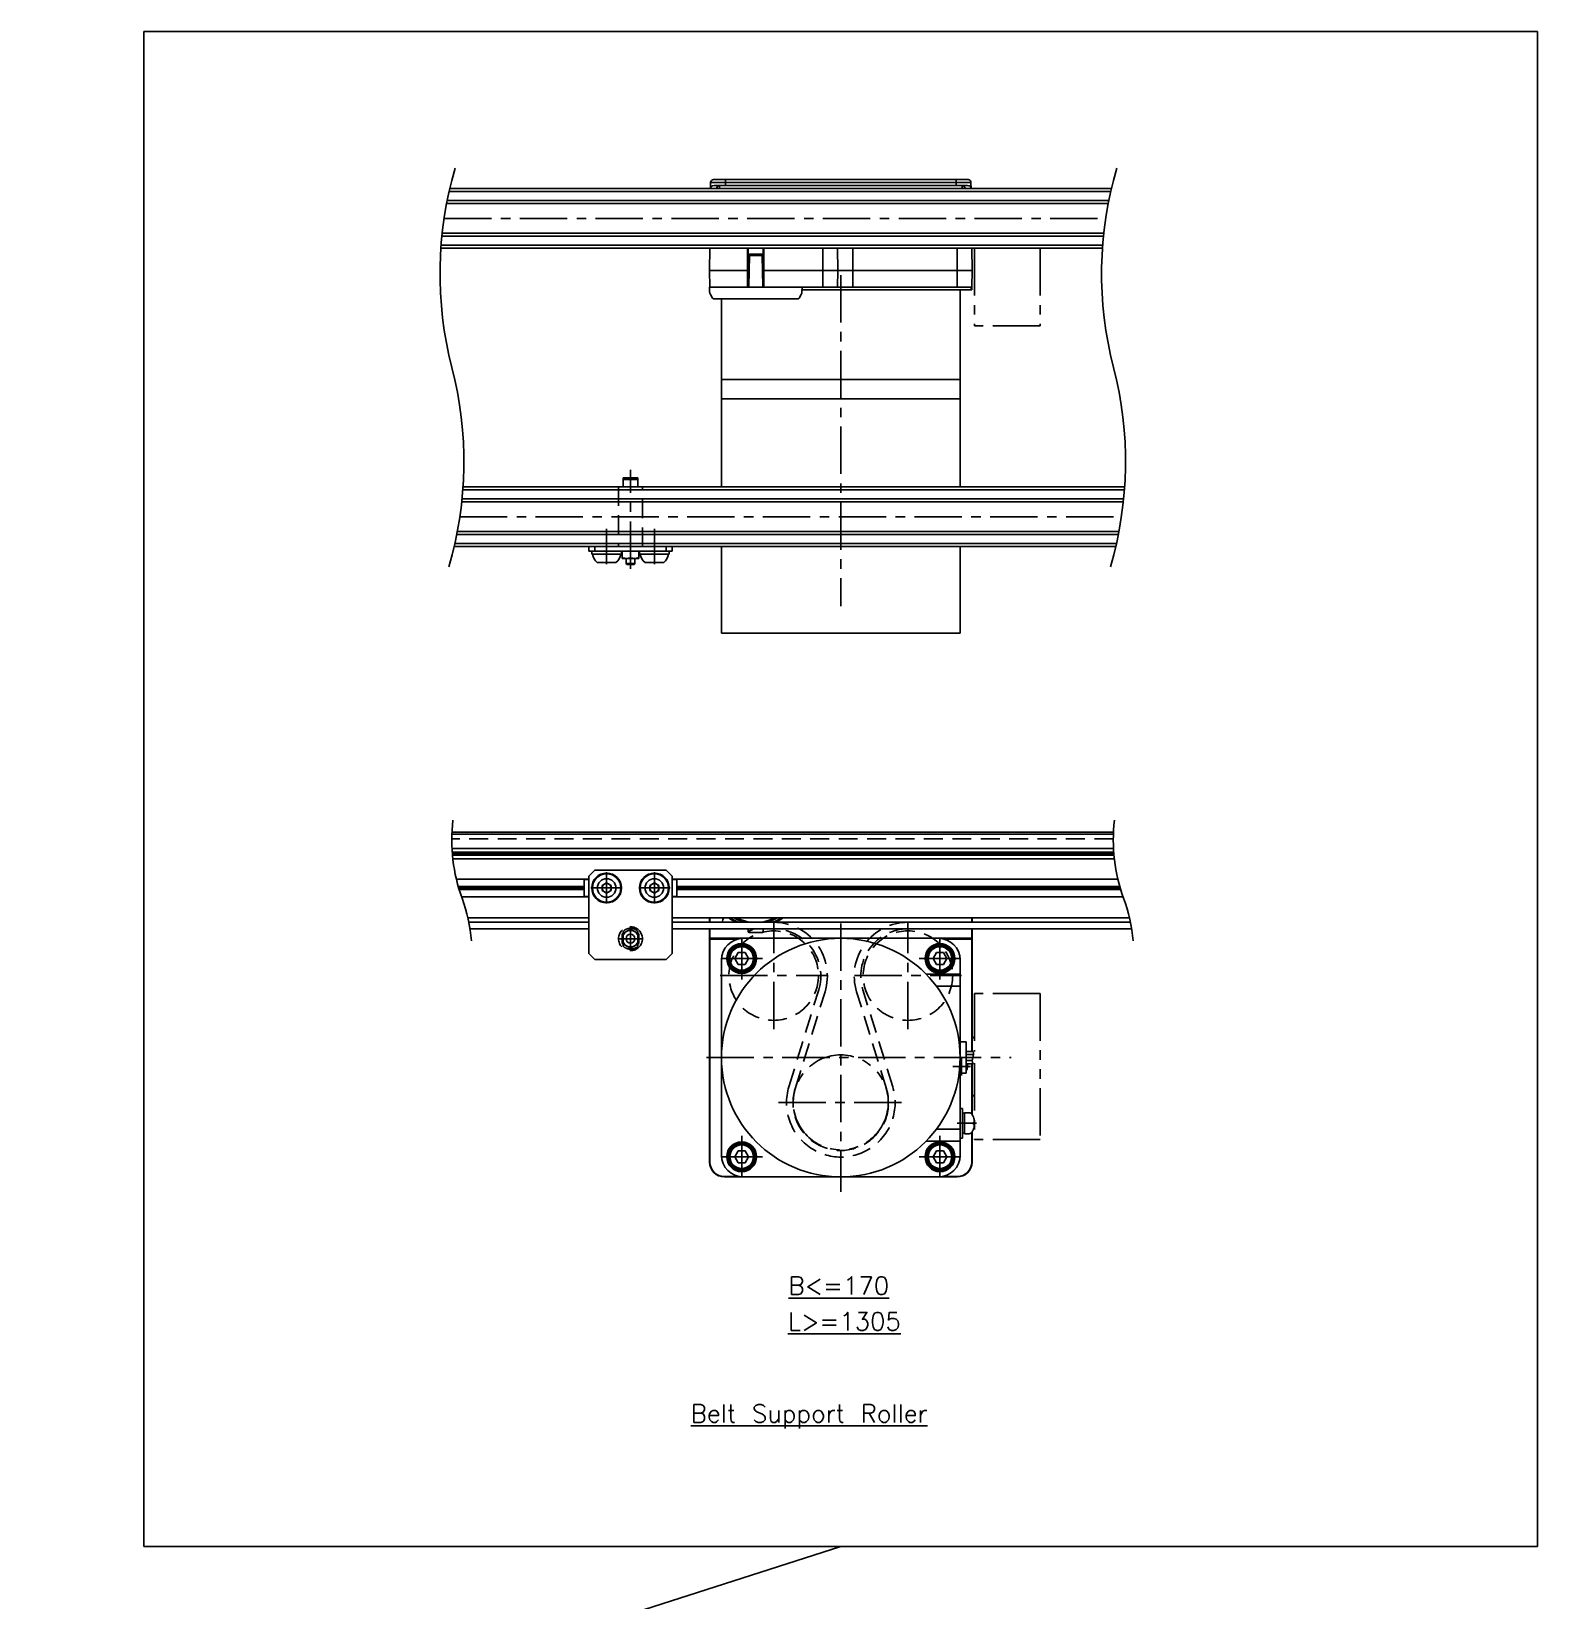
# Model space of a CAD drawing. Extents: x 0 to 1482, y -8 to 1057.
# Drawn here: x 772 to 1277, y 531 to 1057 of the extents above; entities that cross this region are included whole.
import ezdxf

# ---------------------------------------------------------------- set-up
doc = ezdxf.new("R2010")
doc.units = 0
doc.header["$LTSCALE"] = 0.5
for name, pattern in [('CENTER', [50.8, 31.75, -6.35, 6.35, -6.35]), ('DASHED', [19.05, 12.7, -6.35]), ('PHANTOM', [63.5, 31.75, -6.35, 6.35, -6.35, 6.35, -6.35])]:
    doc.linetypes.add(name, pattern=pattern)
for name, color, linetype in [('MSM_CENTER', 1, 'CENTER'), ('MSM_CONTINUOUS', 7, 'CONTINUOUS'), ('MSM_DASHED', 4, 'DASHED'), ('MSM_IMAGINARY', 6, 'PHANTOM'), ('MSM_NARROW', 5, 'CONTINUOUS'), ('MSM_PART_NUMBER', 7, 'CONTINUOUS')]:
    doc.layers.add(name, color=color, linetype=linetype)
doc.styles.get("Standard").update_dxf_attribs({"font": 'txt.shx', "height": 3, "bigfont": 'bigfont.shx'})

msp = doc.modelspace()

# ---------------------------------------------------------------- linework, layer by layer
at = {"layer": 'MSM_CENTER'}
for p, q in [((910.5, 994.43), (1132.26, 994.43)), ((1043.48, 975.43), (1043.48, 864.43)), ((972.98, 876.98), (972.98, 910.15)), ((915.78, 894.43), (1137.53, 894.43)), ((964.98, 878.55), (964.98, 890.37)), ((980.98, 878.55), (980.98, 890.37)), ((964.98, 764.71), (964.98, 775.21)), ((980.98, 764.71), (980.98, 775.21)), ((959.73, 769.96), (970.23, 769.96)), ((975.73, 769.96), (986.23, 769.96)), ((1020.98, 722.68), (1020.98, 758.51)), ((1043.48, 758.09), (1043.48, 668.09)), ((1065.98, 722.68), (1065.98, 758.51)), ((968.78, 752.96), (977.18, 752.96)), ((972.98, 748.76), (972.98, 757.16)), ((1010.25, 753.33), (1010.25, 739.33)), ((1076.72, 753.33), (1076.72, 739.33)), ((1017.25, 746.33), (1003.25, 746.33)), ((1083.72, 746.33), (1069.72, 746.33)), ((1003.07, 740.59), (1038.9, 740.59)), ((1048.07, 740.59), (1083.9, 740.59)), ((998.48, 713.09), (1100.54, 713.09)), ((1083.98, 713.09), (1083.98, 707.09)), ((1086.98, 710.09), (1080.98, 710.09)), ((1022.57, 698.09), (1064.4, 698.09)), ((1082.48, 691.09), (1088.94, 691.09)), ((1010.25, 686.86), (1010.25, 672.86)), ((1076.72, 686.86), (1076.72, 672.86)), ((1017.25, 679.86), (1003.25, 679.86)), ((1083.72, 679.86), (1069.72, 679.86))]:
    msp.add_line(p, q, dxfattribs=at)
at = {"layer": 'MSM_CONTINUOUS'}
for p, q in [((999.81, 1004.43), (999.85, 1006.45)), ((1087.12, 1006.45), (999.85, 1006.45)), ((1001.04, 1005.43), (1000.47, 1005.37)), ((1086.12, 1007.43), (1000.85, 1007.43)), ((1001.04, 1005.43), (1085.92, 1005.43)), ((1002.81, 1004.45), (1002.81, 1005.43)), ((1004.85, 1006.45), (1004.83, 1005.43)), ((1004.85, 1007.43), (1004.85, 1006.45)), ((1082.12, 1007.43), (1082.12, 1006.45)), ((1082.13, 1005.43), (1082.12, 1006.45)), ((1084.15, 1005.43), (1084.15, 1004.45)), ((1085.92, 1005.43), (1086.49, 1005.37)), ((1087.12, 1006.45), (1087.15, 1004.43)), ((911.54, 1000.43), (1133.3, 1000.43)), ((1133.93, 1003.43), (912.17, 1003.43)), ((912.4, 1004.43), (1134.16, 1004.43)), ((1001.81, 1004.45), (1001.81, 1004.43)), ((1084.15, 1004.45), (1002.81, 1004.45)), ((911.35, 999.43), (1133.1, 999.43)), ((909.86, 989.43), (1131.62, 989.43)), ((1131.18, 984.43), (909.42, 984.43)), ((909.49, 985.43), (1131.25, 985.43)), ((1131.51, 988.43), (909.75, 988.43)), ((999.48, 976.93), (999.61, 984.43)), ((1012.25, 976.93), (1012.25, 984.43)), ((1012.48, 984.43), (1012.48, 971.6)), ((1017.48, 984.43), (1017.48, 971.6)), ((1017.68, 984.43), (1017.68, 971.43)), ((1037.48, 984.43), (1037.48, 971.43)), ((1042.48, 976.93), (1042.35, 984.43)), ((1047.48, 984.43), (1047.48, 971.43)), ((1082.48, 984.43), (1082.48, 971.43)), ((1087.35, 984.43), (1087.48, 976.93)), ((1012.49, 971.63), (1012.67, 981.94)), ((1012.84, 981.94), (1012.66, 971.63)), ((1017.13, 981.94), (1012.84, 981.94)), ((1017.09, 982.43), (1012.87, 982.43)), ((1017.31, 971.63), (1017.13, 981.94)), ((1017.3, 981.94), (1017.48, 971.63)), ((1012.25, 976.93), (999.48, 976.93)), ((999.58, 971.43), (999.48, 976.93)), ((1012.25, 971.43), (1012.25, 976.93)), ((1017.46, 976.73), (1017.48, 976.73)), ((1087.48, 976.93), (1017.48, 976.93)), ((1042.39, 971.43), (1042.48, 976.93)), ((1087.48, 976.93), (1087.39, 971.43)), ((999.48, 971.43), (999.51, 969.89)), ((1087.39, 971.43), (999.48, 971.43)), ((999.78, 968.92), (1000.49, 967.68)), ((1029.47, 967.68), (1030.19, 968.92)), ((1030.46, 969.89), (1030.48, 971.43)), ((1030.46, 970.43), (1087.37, 970.43)), ((1083.48, 904.43), (1083.48, 970.43)), ((1087.18, 971.24), (1087.17, 970.63)), ((1087.17, 970.63), (1087.37, 970.43)), ((1087.37, 970.43), (1087.38, 971.24)), ((1000.93, 967.43), (1029.04, 967.43)), ((1003.48, 967.43), (1003.48, 904.43)), ((1083.48, 940.43), (1003.48, 940.43)), ((1083.48, 933.93), (1003.48, 933.93)), ((970.48, 907.43), (975.48, 907.43)), ((970.48, 904.43), (970.48, 907.43)), ((970.48, 906.93), (975.48, 906.93)), ((975.48, 907.43), (975.48, 904.43)), ((916.52, 900.43), (1138.28, 900.43)), ((1138.54, 903.43), (916.78, 903.43)), ((916.85, 904.43), (1138.61, 904.43)), ((1138.17, 899.43), (916.42, 899.43)), ((1136.69, 889.43), (914.93, 889.43)), ((1135.63, 884.43), (913.87, 884.43)), ((914.1, 885.43), (1135.86, 885.43)), ((1136.49, 888.43), (914.74, 888.43)), ((958.98, 884.43), (958.98, 882.83)), ((960.98, 884.43), (960.98, 882.83)), ((984.98, 884.43), (984.98, 882.83)), ((986.98, 884.43), (986.98, 882.83)), ((1003.48, 884.43), (1003.48, 855.43)), ((1083.48, 855.43), (1083.48, 884.43)), ((986.98, 882.83), (958.98, 882.83)), ((959.98, 882.83), (959.98, 881.83)), ((959.98, 881.83), (969.98, 881.83)), ((961.86, 879.08), (968.11, 879.08)), ((969.98, 881.83), (969.98, 882.83)), ((970.23, 882.83), (970.23, 880.43)), ((970.23, 880.43), (975.73, 880.43)), ((971.48, 880.43), (971.48, 878.74)), ((971.48, 878.74), (971.79, 878.43)), ((971.48, 878.74), (974.48, 878.74)), ((972.98, 880.68), (972.98, 882.83)), ((974.18, 878.43), (974.48, 878.74)), ((974.48, 878.74), (974.48, 880.43)), ((975.73, 880.43), (975.73, 882.83)), ((975.98, 882.83), (975.98, 881.83)), ((975.98, 881.83), (985.98, 881.83)), ((977.86, 879.08), (984.11, 879.08)), ((985.98, 881.83), (985.98, 882.83)), ((971.79, 878.43), (974.18, 878.43)), ((1003.48, 855.43), (1083.48, 855.43)), ((1134.87, 787.96), (913.11, 787.96)), ((1134.9, 788.66), (913.14, 788.66)), ((913.15, 783.16), (1134.91, 783.16)), ((1134.98, 781.98), (913.22, 781.98)), ((1135.02, 781.46), (913.26, 781.46)), ((913.31, 780.94), (1135.07, 780.94)), ((1135.18, 779.76), (913.43, 779.76)), ((960.98, 775.96), (958.98, 773.96)), ((958.98, 773.96), (958.98, 747.96)), ((984.98, 775.96), (960.98, 775.96)), ((986.98, 773.96), (984.98, 775.96)), ((986.98, 747.96), (986.98, 773.96)), ((914.6, 772.96), (958.98, 772.96)), ((957.48, 770.48), (915.24, 770.48)), ((957.48, 769.96), (915.39, 769.96)), ((915.54, 769.44), (957.48, 769.44)), ((957.48, 772.96), (957.48, 766.96)), ((958.98, 772.86), (957.48, 772.86)), ((964.98, 771.7), (963.48, 770.83)), ((963.48, 770.83), (963.48, 769.1)), ((963.48, 769.1), (964.98, 768.23)), ((966.48, 770.83), (964.98, 771.7)), ((964.98, 768.23), (966.48, 769.1)), ((966.48, 769.1), (966.48, 770.83)), ((980.98, 771.7), (979.48, 770.83)), ((979.48, 770.83), (979.48, 769.1)), ((979.48, 769.1), (980.98, 768.23)), ((982.48, 770.83), (980.98, 771.7)), ((980.98, 768.23), (982.48, 769.1)), ((982.48, 769.1), (982.48, 770.83)), ((986.98, 772.96), (1136.35, 772.96)), ((988.48, 772.86), (986.98, 772.86)), ((988.48, 772.96), (988.48, 766.96)), ((1136.99, 770.48), (988.48, 770.48)), ((1137.14, 769.96), (988.48, 769.96)), ((988.48, 769.44), (1137.3, 769.44)), ((958.98, 766.96), (916.35, 766.96)), ((958.98, 767.06), (957.48, 767.06)), ((988.48, 767.06), (986.98, 767.06)), ((1138.11, 766.96), (986.98, 766.96)), ((918.46, 759.96), (958.98, 759.96)), ((958.98, 758.46), (918.79, 758.46)), ((986.98, 759.96), (1140.22, 759.96)), ((1140.54, 758.46), (986.98, 758.46)), ((999.48, 759.96), (999.48, 758.46)), ((999.58, 758.46), (999.58, 759.96)), ((1087.39, 759.96), (1087.39, 758.46)), ((1087.48, 758.46), (1087.48, 759.96)), ((919.19, 756.26), (958.98, 756.26)), ((972.98, 756.14), (970.23, 754.55)), ((970.23, 754.55), (970.23, 751.38)), ((975.73, 754.55), (972.98, 756.14)), ((975.73, 751.38), (975.73, 754.55)), ((986.98, 756.26), (1140.95, 756.26)), ((999.48, 756.26), (999.48, 678.09)), ((999.58, 753.13), (999.58, 756.26)), ((999.58, 753.13), (999.58, 752.78)), ((999.58, 752.78), (999.6, 752.75)), ((999.6, 752.75), (1008.58, 752.75)), ((999.6, 678.09), (999.6, 752.75)), ((999.6, 752.75), (999.6, 752.75)), ((1087.18, 753.18), (999.78, 753.18)), ((999.78, 753.18), (999.78, 752.98)), ((999.79, 752.95), (999.78, 752.98)), ((999.78, 752.98), (1009.5, 752.98)), ((999.79, 752.95), (1009.36, 752.95)), ((1076.18, 753.09), (1010.78, 753.09)), ((1012.48, 756.26), (1012.48, 755.29)), ((1012.68, 755.09), (1017.28, 755.09)), ((1017.48, 755.29), (1017.48, 756.26)), ((1087.18, 752.98), (1077.46, 752.98)), ((1087.17, 752.95), (1077.6, 752.95)), ((1078.38, 752.75), (1087.37, 752.75)), ((1087.18, 752.98), (1087.17, 752.95)), ((1087.18, 753.18), (1087.18, 752.98)), ((1087.37, 752.75), (1087.38, 752.78)), ((1087.37, 752.75), (1087.37, 752.75)), ((1087.37, 752.75), (1087.37, 715.18)), ((1087.39, 753.13), (1087.38, 752.78)), ((1087.39, 756.26), (1087.39, 753.13)), ((1087.48, 715.18), (1087.48, 756.26)), ((958.98, 747.96), (960.98, 745.96)), ((970.23, 751.38), (972.98, 749.79)), ((972.98, 749.79), (975.73, 751.38)), ((984.98, 745.96), (986.98, 747.96)), ((1009.09, 748.33), (1007.94, 746.33)), ((1009.09, 748.33), (1011.4, 748.33)), ((1012.56, 746.33), (1011.4, 748.33)), ((1075.56, 748.33), (1074.41, 746.33)), ((1075.56, 748.33), (1077.87, 748.33)), ((1079.03, 746.33), (1077.87, 748.33)), ((960.98, 745.96), (984.98, 745.96)), ((1003.48, 745.79), (1003.48, 680.39)), ((1007.94, 746.33), (1009.09, 744.33)), ((1009.09, 744.33), (1011.4, 744.33)), ((1011.4, 744.33), (1012.56, 746.33)), ((1074.41, 746.33), (1075.56, 744.33)), ((1075.56, 744.33), (1077.87, 744.33)), ((1077.87, 744.33), (1079.03, 746.33)), ((1083.48, 745.79), (1083.48, 680.39)), ((1072.05, 741.09), (1083.48, 741.09)), ((1075.48, 737.09), (1083.48, 737.09)), ((1085.48, 718.34), (1083.48, 718.34)), ((1085.48, 707.84), (1085.48, 718.34)), ((1087.8, 715.18), (1085.48, 715.18)), ((1087.92, 714.09), (1085.48, 714.09)), ((1085.48, 712.09), (1087.54, 712.09)), ((1085.48, 711.01), (1087.84, 711.01)), ((1087.37, 711.01), (1087.37, 694.22)), ((1087.48, 694.08), (1087.48, 711.01)), ((1083.48, 707.84), (1085.48, 707.84)), ((1084.28, 696.09), (1083.48, 696.09)), ((1084.28, 686.09), (1084.28, 696.09)), ((1084.98, 694.44), (1084.28, 694.44)), ((1084.98, 687.59), (1084.98, 694.59)), ((1086.5, 694.59), (1084.98, 694.59)), ((1087.94, 693.09), (1087.92, 693.09)), ((1088.26, 691.49), (1087.92, 691.49)), ((1087.92, 690.69), (1088.26, 690.69)), ((1072.05, 685.09), (1083.48, 685.09)), ((1075.48, 689.09), (1083.48, 689.09)), ((1083.48, 686.09), (1084.28, 686.09)), ((1084.28, 687.74), (1084.98, 687.74)), ((1084.98, 687.59), (1086.5, 687.59)), ((1087.37, 687.97), (1087.37, 678.09)), ((1087.48, 678.09), (1087.48, 688.11)), ((1087.92, 689.09), (1087.94, 689.09)), ((1009.09, 681.86), (1007.94, 679.86)), ((1007.94, 679.86), (1009.09, 677.86)), ((1009.09, 681.86), (1011.4, 681.86)), ((1012.56, 679.86), (1011.4, 681.86)), ((1011.4, 677.86), (1012.56, 679.86)), ((1075.56, 681.86), (1074.41, 679.86)), ((1074.41, 679.86), (1075.56, 677.86)), ((1075.56, 681.86), (1077.87, 681.86)), ((1079.03, 679.86), (1077.87, 681.86)), ((1077.87, 677.86), (1079.03, 679.86)), ((999.48, 678.09), (999.6, 678.09)), ((1009.09, 677.86), (1011.4, 677.86)), ((1075.56, 677.86), (1077.87, 677.86)), ((1087.48, 678.09), (1087.37, 678.09)), ((1004.48, 673.09), (1004.48, 673.21)), ((1009.5, 673.21), (1004.48, 673.21)), ((1004.48, 673.09), (1004.48, 673.21)), ((1004.48, 673.09), (1082.48, 673.09)), ((1082.48, 673.21), (1077.46, 673.21)), ((1082.48, 673.09), (1082.48, 673.21)), ((1082.48, 673.09), (1082.48, 673.21))]:
    msp.add_line(p, q, dxfattribs=at)
for centre, radius in [((964.98, 769.96), 5), ((964.98, 769.96), 4.75), ((980.98, 769.96), 5), ((980.98, 769.96), 4.75), ((964.98, 769.96), 3.12), ((964.98, 769.96), 1.5), ((980.98, 769.96), 3.12), ((980.98, 769.96), 1.5), ((972.98, 752.96), 2.75), ((972.98, 752.96), 1.5), ((1043.48, 713.09), 40), ((1010.25, 746.33), 5), ((1010.25, 746.33), 4.6), ((1010.25, 746.33), 4.25), ((1010.25, 746.33), 3.95), ((1076.72, 746.33), 5), ((1076.72, 746.33), 4.6), ((1076.72, 746.33), 4.25), ((1076.72, 746.33), 3.95), ((1010.25, 679.86), 5), ((1010.25, 679.86), 4.6), ((1010.25, 679.86), 4.25), ((1076.72, 679.86), 5), ((1076.72, 679.86), 4.6), ((1076.72, 679.86), 4.25), ((1010.25, 679.86), 3.95), ((1076.72, 679.86), 3.95)]:
    msp.add_circle(centre, radius, dxfattribs=at)
for centre, radius, start, end in [((1001.97, 1004.26), 2.14, 163.1646, 175.4099), ((1000.85, 1006.43), 1, 90.0001, 178.9999), ((1000.6, 1004.68), 0.702, 100.4726, 163.0803), ((1002.79, 1004.45), 0.98, 88.8246, 180.1754), ((1084.17, 1004.45), 0.98, 358.8038, 91.1754), ((1086.12, 1006.43), 1, 1.0001, 89.9999), ((1086.37, 1004.68), 0.702, 16.9197, 79.5274), ((1084.99, 1004.26), 2.14, 4.5901, 16.8354), ((1002.31, 990.13), 14.33, 88.001, 91.999), ((1084.65, 990.13), 14.33, 88.001, 91.999), ((1012.68, 979.13), 0.2, 180, 249.8568), ((1012.87, 982.23), 0.2, 89.9992, 179.0006), ((-9591.61, 1167.17), 10605.9, 358.999299, 359.000892), ((1012.75, 979.28), 2.66, 88.1502, 91.8498), ((1015.02, 982.04), 2.18, 169.6641, 182.6166), ((1014.95, 982.04), 2.18, 357.3834, 10.3359), ((1017.09, 982.23), 0.2, 0.9994, 90.0008), ((1017.21, 979.28), 2.66, 88.1494, 91.8506), ((10838.03, 1153.5), 9822.23, 180.999045, 181.000764), ((1017.28, 979.13), 0.2, 290.1432, 0), ((1012.68, 976.73), 0.2, 121.504, 180), ((1017.28, 976.73), 0.2, 0, 58.496), ((1001.51, 969.92), 2, 181, 210), ((1012.29, 971.63), 0.2, 269.9992, 359.0006), ((1012.25, 971.94), 0.513, 277.2135, 322.4585), ((1012.57, 974.28), 2.65, 268.1622, 271.8378), ((1017.39, 974.28), 2.65, 268.1622, 271.8378), ((1017.72, 971.94), 0.513, 217.5415, 262.7865), ((1017.68, 971.63), 0.2, 180.9994, 270.0008), ((1028.46, 969.92), 2, 330, 359), ((1087.25, 969.98), 1.26, 83.9681, 93.0305), ((1000.93, 967.93), 0.5, 210, 270), ((1029.04, 967.93), 0.5, 270, 330), ((964.9, 882.73), 4.75, 190.9316, 230.2269), ((965.07, 882.73), 4.75, 309.7731, 349.0684), ((980.9, 882.73), 4.75, 190.9316, 230.2269), ((981.07, 882.73), 4.75, 309.7731, 349.0684), ((1005.98, 758.59), 2.15, 140.4695, 183.4893), ((1021.73, 784.43), 29.17, 237.0101, 242.8964), ((1020.15, 780.77), 25.23, 235.5746, 242.1688), ((1014.98, 772.49), 15.21, 235.4404, 247.2477), ((1014.98, 772.49), 14.49, 239.7934, 255.4068), ((1014.45, 770.03), 11.57, 240.4873, 270.7764), ((1015.51, 770.03), 11.57, 269.2236, 299.5127), ((1014.98, 772.49), 14.49, 284.5932, 300.2066), ((1014.98, 772.49), 15.21, 292.7522, 304.5597), ((1014.98, 772.49), 15.47, 295.0099, 305.9733), ((1009.56, 781.63), 26.11, 297.4377, 303.8956), ((972.98, 752.96), 3.5, 125.863, 135.5847), ((999.83, 752.6), 0.584, 94.8966, 115.6688), ((999.77, 752.8), 0.186, 85.4368, 184.7003), ((999.81, 752.74), 0.209, 93.5425, 179.81), ((1010.78, 745.79), 7.3, 90, 180), ((1024.5, 734.21), 24.26, 114.6276, 119.6878), ((1012.68, 755.29), 0.2, 180, 270), ((1017.28, 755.29), 0.2, 270, 0), ((1076.18, 745.79), 7.3, 0, 90), ((1087.16, 752.74), 0.209, 0.19, 86.4577), ((1087.07, 752.37), 0.819, 67.3248, 82.1098), ((1087.18, 752.78), 0.204, 1.0662, 88.7966), ((1083.98, 710.09), 2, 318.5904, 27.3055), ((1086.5, 693.39), 1.2, 28.631, 90), ((1082.28, 691.09), 6, 19.4712, 28.631), ((1082.28, 691.09), 5.99, 3.8311, 19.5164), ((1082.28, 691.09), 5.66, 355.9452, 4.0548), ((1082.28, 691.09), 5.99, 340.4836, 356.1689), ((1086.5, 688.79), 1.2, 270, 331.369), ((1082.28, 691.09), 6, 331.369, 340.5288), ((1010.78, 680.39), 7.3, 180, 270), ((1076.18, 680.39), 7.3, 270, 360), ((1004.48, 678.09), 5, 180, 270), ((1004.48, 678.09), 4.89, 180, 270), ((1082.48, 678.09), 4.89, 270, 0), ((1082.48, 678.09), 5, 270, 0)]:
    msp.add_arc(centre, radius, start, end, dxfattribs=at)
at = {"layer": 'MSM_DASHED'}
for p, q in [((968.98, 904.43), (968.98, 884.43)), ((976.98, 884.43), (976.98, 904.43)), ((1134.84, 786.46), (913.08, 786.46)), ((970.48, 750.51), (970.48, 755.41)), ((975.48, 755.41), (975.48, 750.51)), ((1026.09, 703.31), (1036.08, 735.82)), ((1028.19, 702.67), (1038.19, 735.17)), ((1058.78, 702.67), (1048.78, 735.17)), ((1060.88, 703.31), (1050.88, 735.82))]:
    msp.add_line(p, q, dxfattribs=at)
for centre, radius in [((972.98, 752.96), 4), ((1020.98, 740.59), 15), ((1065.98, 740.59), 15)]:
    msp.add_circle(centre, radius, dxfattribs=at)
for centre, radius, start, end in [((971.67, 884.77), 4.33, 250.5974, 269.1465), ((971.55, 884.74), 4.31, 270.8013, 289.4549), ((974.42, 884.74), 4.31, 250.5451, 269.1987), ((974.29, 884.77), 4.33, 270.8535, 289.4026), ((1020.98, 740.46), 18, 342.9035, 90), ((1065.98, 740.46), 18, 90, 197.0965), ((972.98, 752.96), 3.5, 44.4153, 135.5847), ((1020.98, 740.46), 15.8, 342.9035, 90), ((1065.98, 740.46), 15.8, 90, 197.0965), ((972.98, 752.96), 3.5, 224.4153, 315.5847), ((1043.48, 697.96), 18.2, 162.9035, 17.0965), ((1043.48, 697.96), 16, 162.9035, 17.0965)]:
    msp.add_arc(centre, radius, start, end, dxfattribs=at)
at = {"layer": 'MSM_IMAGINARY'}
for p, q in [((1088.28, 984.43), (1088.28, 958.43)), ((1110.28, 984.43), (1110.28, 958.43)), ((1110.28, 958.43), (1088.28, 958.43)), ((1088.28, 734.59), (1088.28, 715.09)), ((1110.28, 734.59), (1088.28, 734.59)), ((1110.28, 734.59), (1110.28, 685.59)), ((1088.28, 720.09), (1087.48, 719.59)), ((1088.28, 711.22), (1088.28, 685.59)), ((1087.48, 700.59), (1088.28, 700.09)), ((1110.28, 685.59), (1088.28, 685.59))]:
    msp.add_line(p, q, dxfattribs=at)
msp.add_circle((1043.48, 698.09), 15.91, dxfattribs=at)
at = {"layer": 'MSM_NARROW'}
for p, q in [((1277.05, 1057.12), (809.91, 1057.12)), ((809.91, 1057.12), (809.91, 549.19)), ((1277.05, 1057.12), (1277.05, 549.19)), ((772.16, 462.26), (1043.48, 549.19)), ((1277.05, 549.19), (809.91, 549.19))]:
    msp.add_line(p, q, dxfattribs=at)
for centre, radius, start, end in [((1035.02, 975.93), 125.89, 163.6885, 194.491), ((1256.78, 975.93), 125.89, 163.6885, 194.491), ((791.26, 912.93), 125.89, 343.6885, 14.491), ((1013.02, 912.93), 125.89, 343.6885, 14.491), ((970.37, 786.06), 57.29, 173.3939, 199.9428), ((1192.12, 786.06), 57.29, 173.3939, 199.9428), ((862.66, 746.98), 57.29, 5.2446, 19.9427), ((1084.42, 746.98), 57.29, 5.2446, 19.9427), ((1083.98, 710.09), 1.62, 337.7219, 22.2781), ((1089.9, 712.17), 2.36, 156.8432, 209.2491), ((1084.38, 714.26), 3.55, 340.815, 14.9855)]:
    msp.add_arc(centre, radius, start, end, dxfattribs=at)

# ---------------------------------------------------------------- texts
at = {"layer": 'MSM_PART_NUMBER'}
for s, p in [('%%UB<=170', (1025.98, 633.65)), ('%%UL>=1305', (1025.77, 621.66)), ('%%UBelt Support Roller', (993.2, 590.81))]:
    msp.add_text(s, height=6, dxfattribs=at).set_placement(p)

doc.saveas('drawing.dxf')
